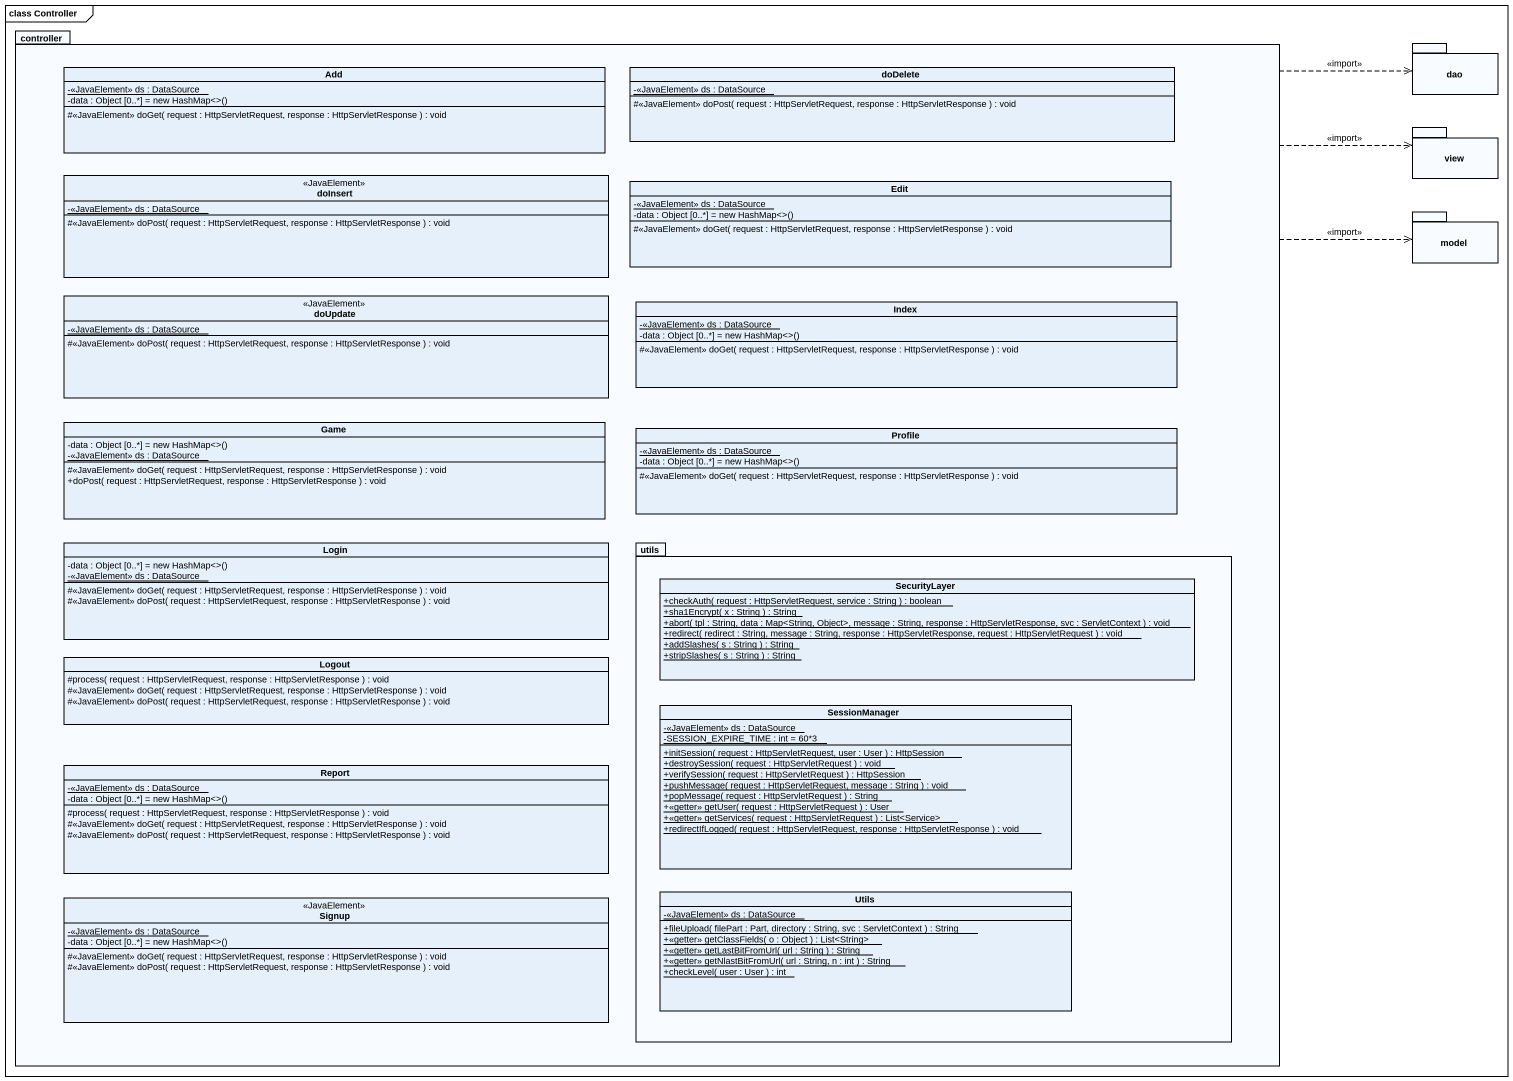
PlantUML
@startuml
mainframe class Controller
hide circle
hide empty members
skinparam classAttributeIconSize 0
package controller {
  class Add {
    {static} -<<JavaElement>> ds : DataSource
    {field} -data : Object [0..*] = new HashMap<>()
    #<<JavaElement>> doGet( request : HttpServletRequest, response : HttpServletResponse ) : void
  }
  class doDelete {
    {static} -<<JavaElement>> ds : DataSource
    #<<JavaElement>> doPost( request : HttpServletRequest, response : HttpServletResponse ) : void
  }
  class doInsert <<JavaElement>> {
    {static} -<<JavaElement>> ds : DataSource
    #<<JavaElement>> doPost( request : HttpServletRequest, response : HttpServletResponse ) : void
  }
  class Edit {
    {static} -<<JavaElement>> ds : DataSource
    {field} -data : Object [0..*] = new HashMap<>()
    #<<JavaElement>> doGet( request : HttpServletRequest, response : HttpServletResponse ) : void
  }
  class doUpdate <<JavaElement>> {
    {static} -<<JavaElement>> ds : DataSource
    #<<JavaElement>> doPost( request : HttpServletRequest, response : HttpServletResponse ) : void
  }
  class Index {
    {static} -<<JavaElement>> ds : DataSource
    {field} -data : Object [0..*] = new HashMap<>()
    #<<JavaElement>> doGet( request : HttpServletRequest, response : HttpServletResponse ) : void
  }
  class Game {
    {field} -data : Object [0..*] = new HashMap<>()
    {static} -<<JavaElement>> ds : DataSource
    #<<JavaElement>> doGet( request : HttpServletRequest, response : HttpServletResponse ) : void
    +doPost( request : HttpServletRequest, response : HttpServletResponse ) : void
  }
  class Profile {
    {static} -<<JavaElement>> ds : DataSource
    {field} -data : Object [0..*] = new HashMap<>()
    #<<JavaElement>> doGet( request : HttpServletRequest, response : HttpServletResponse ) : void
  }
  class Login {
    {field} -data : Object [0..*] = new HashMap<>()
    {static} -<<JavaElement>> ds : DataSource
    #<<JavaElement>> doGet( request : HttpServletRequest, response : HttpServletResponse ) : void
    #<<JavaElement>> doPost( request : HttpServletRequest, response : HttpServletResponse ) : void
  }
  package utils {
    class SecurityLayer {
      {static} +checkAuth( request : HttpServletRequest, service : String ) : boolean
      {static} +sha1Encrypt( x : String ) : String
      {static} +abort( tpl : String, data : Map<String, Object>, message : String, response : HttpServletResponse, svc : ServletContext ) : void
      {static} +redirect( redirect : String, message : String, response : HttpServletResponse, request : HttpServletRequest ) : void
      {static} +addSlashes( s : String ) : String
      {static} +stripSlashes( s : String ) : String
    }
    class SessionManager {
      {static} -<<JavaElement>> ds : DataSource
      {static} -SESSION_EXPIRE_TIME : int = 60*3
      {static} +initSession( request : HttpServletRequest, user : User ) : HttpSession
      {static} +destroySession( request : HttpServletRequest ) : void
      {static} +verifySession( request : HttpServletRequest ) : HttpSession
      {static} +pushMessage( request : HttpServletRequest, message : String ) : void
      {static} +popMessage( request : HttpServletRequest ) : String
      {static} +<<getter>> getUser( request : HttpServletRequest ) : User
      {static} +<<getter>> getServices( request : HttpServletRequest ) : List<Service>
      {static} +redirectIfLogged( request : HttpServletRequest, response : HttpServletResponse ) : void
    }
    class Utils {
      {static} -<<JavaElement>> ds : DataSource
      {static} +fileUpload( filePart : Part, directory : String, svc : ServletContext ) : String
      {static} +<<getter>> getClassFields( o : Object ) : List<String>
      {static} +<<getter>> getLastBitFromUrl( url : String ) : String
      {static} +<<getter>> getNlastBitFromUrl( url : String, n : int ) : String
      {static} +checkLevel( user : User ) : int
    }
  }
  class Logout {
    #process( request : HttpServletRequest, response : HttpServletResponse ) : void
    #<<JavaElement>> doGet( request : HttpServletRequest, response : HttpServletResponse ) : void
    #<<JavaElement>> doPost( request : HttpServletRequest, response : HttpServletResponse ) : void
  }
  class Report {
    {static} -<<JavaElement>> ds : DataSource
    {field} -data : Object [0..*] = new HashMap<>()
    #process( request : HttpServletRequest, response : HttpServletResponse ) : void
    #<<JavaElement>> doGet( request : HttpServletRequest, response : HttpServletResponse ) : void
    #<<JavaElement>> doPost( request : HttpServletRequest, response : HttpServletResponse ) : void
  }
  class Signup <<JavaElement>> {
    {static} -<<JavaElement>> ds : DataSource
    {field} -data : Object [0..*] = new HashMap<>()
    #<<JavaElement>> doGet( request : HttpServletRequest, response : HttpServletResponse ) : void
    #<<JavaElement>> doPost( request : HttpServletRequest, response : HttpServletResponse ) : void
  }
}
package dao {
}
package view {
}
package model {
}
controller .right.> dao : <<import>>
controller .right.> view : <<import>>
controller .right.> model : <<import>>
@enduml
